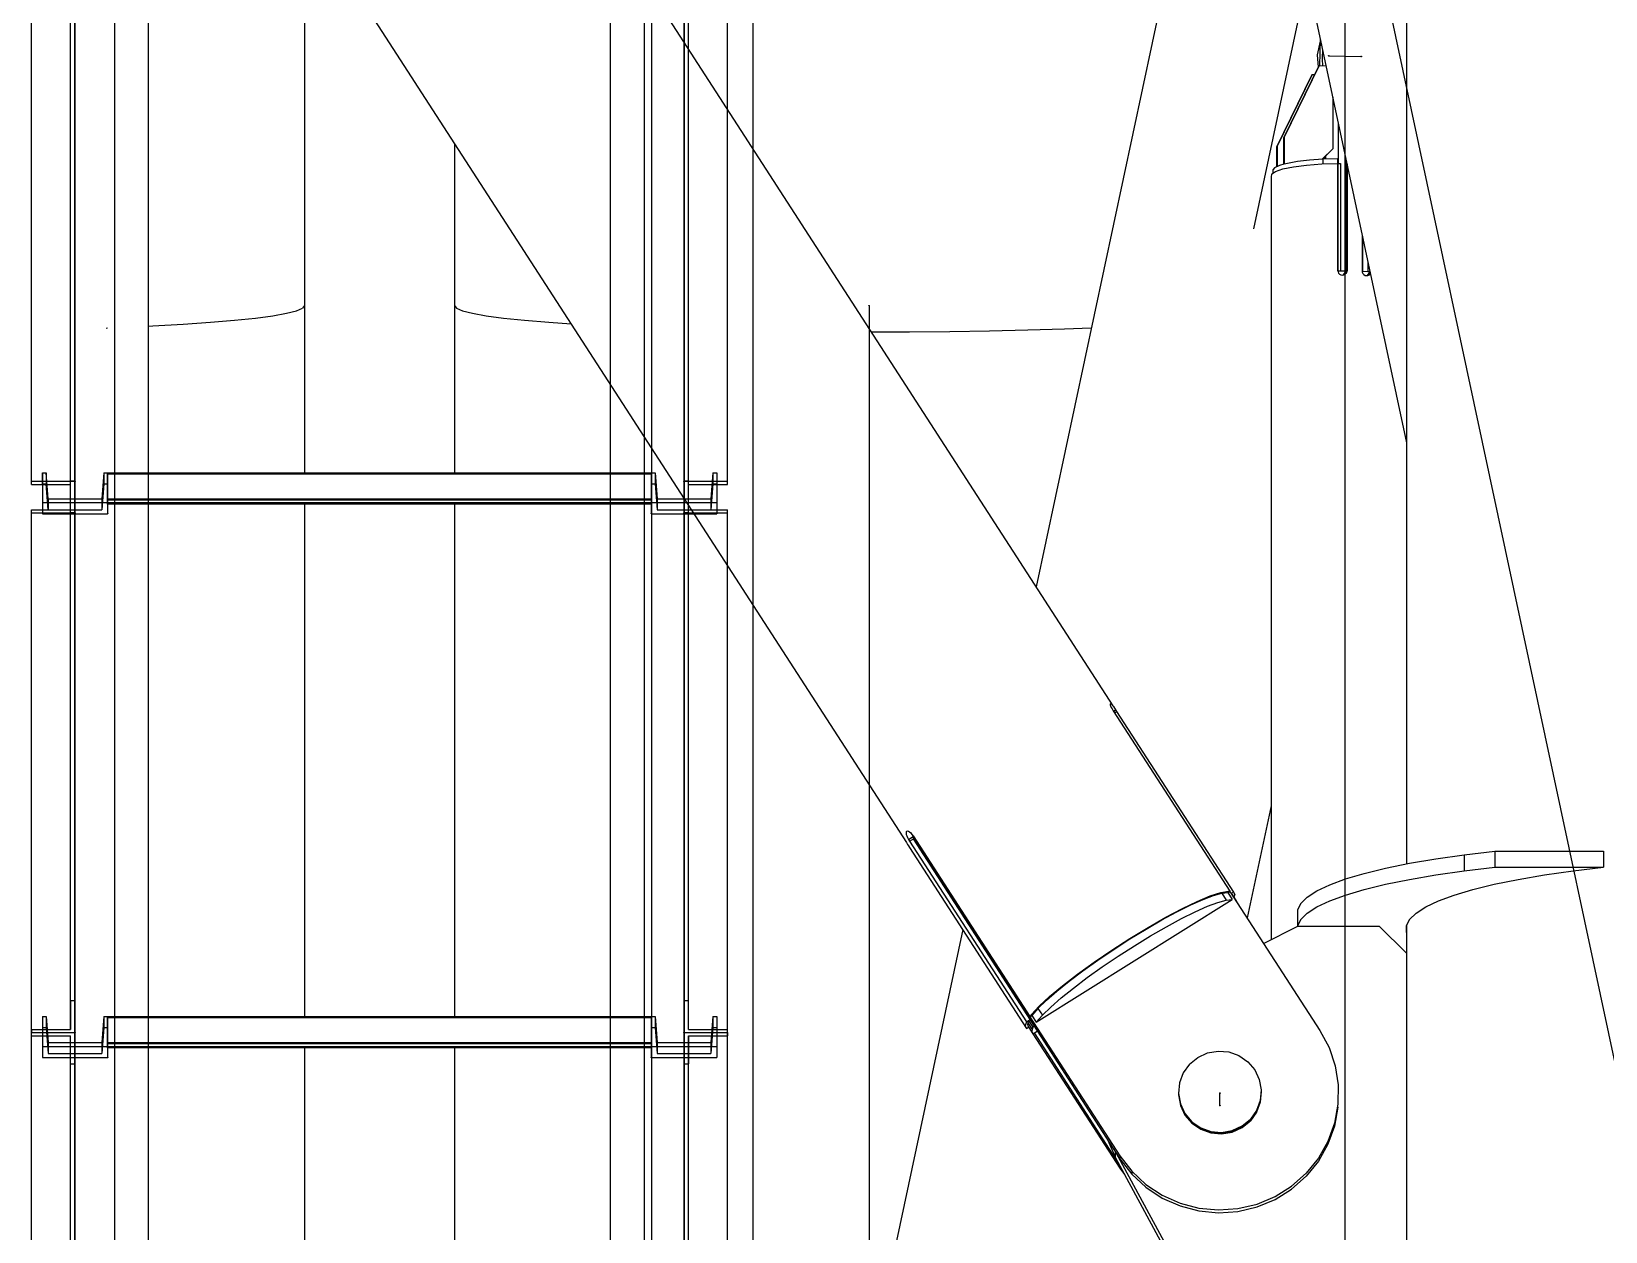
# Model space of a CAD drawing. Header units: millimetres. Extents: x 150209.93 to 150215.05, y 136675.65 to 136679.93.
# Drawn here: x 150213.5487 to 150213.6065, y 136678.9723 to 136679.0164 of the extents above; entities that cross this region are included whole.
import ezdxf

# ---------------------------------------------------------------- set-up
doc = ezdxf.new("R2010")
doc.units = ezdxf.units.MM
doc.header["$LTSCALE"] = 0.25
for name, pattern in [('CENTER', [50.8, 31.75, -6.35, 6.35, -6.35]), ('XKITLINE00', [0]), ('XKITLINE02', [4, 2, -2]), ('XKITLINE03', [6, 3, -1, 1, -1])]:
    doc.linetypes.add(name, pattern=pattern)

# ---------------------------------------------------------------- blocks, each defined once
blk = doc.blocks.new('çatıı')
at = {"color": 8, "linetype": 'CENTER'}
for p, q in [((23255, 18543.85), (23255, 16877.2)), ((22900, 17380.27), (23430, 16560.27)), ((23430, 17380.27), (23255, 16560.27)), ((23342.5, 16970.27), (23342.5, 16150.27)), ((23342.5, 16970.27), (23430, 16560.27)), ((23339.52, 16923.15), (23345.47, 16923.02)), ((23255, 16877.2), (23255, 15209.12)), ((23319.5, 16730.1), (23319.5, 16732.38))]:
    blk.add_line(p, q, dxfattribs=at)
at = {"color": 8, "linetype": 'XKITLINE00'}
for p, q in [((23353.8, 17344.48), (23353.8, 16774.54)), ((23068.14, 17162.09), (23299.82, 16803.64)), ((23030.17, 17136.91), (23261.85, 16778.46)), ((23313.17, 16954.24), (23285.69, 16825.5)), ((23151.2, 16940.74), (23151.2, 16877.2)), ((23336.35, 16933.73), (23353.8, 16851.98)), ((23337.94, 16925.85), (23337.4, 16923.31)), ((23337.95, 16926.21), (23337.85, 16923.71)), ((23338.38, 16924.23), (23338.35, 16923.73)), ((23337.76, 16921.36), (23331.31, 16908.19)), ((23337.4, 16923.31), (23337.55, 16921.03)), ((23337.76, 16921.36), (23337.63, 16921.19)), ((23337.76, 16921.36), (23339, 16921.33)), ((23337.85, 16923.71), (23337.82, 16921.36)), ((23338.33, 16923.19), (23338.32, 16922.65)), ((23338.32, 16922.65), (23338.33, 16922.13)), ((23338.35, 16923.73), (23338.33, 16923.19)), ((23338.33, 16922.13), (23338.35, 16921.64)), ((23338.35, 16921.64), (23338.37, 16921.34)), ((23336.33, 16919.53), (23329.88, 16906.36)), ((23336.46, 16919.7), (23330.01, 16906.53)), ((23337.63, 16921.19), (23331.18, 16908.02)), ((23336.46, 16919.7), (23336.33, 16919.53)), ((23336.46, 16919.7), (23336.89, 16919.69)), ((23340.24, 16915.51), (23340.24, 16906.02)), ((23341.23, 16910.87), (23341.23, 16903.34)), ((23178.8, 16907.02), (23178.8, 16877.2)), ((23331.31, 16908.19), (23331.18, 16908.02)), ((23331.18, 16908.02), (23331.18, 16903.22)), ((23331.31, 16908.19), (23331.31, 16903.26)), ((23330.01, 16906.53), (23329.88, 16906.36)), ((23329.88, 16906.36), (23329.88, 16902.73)), ((23330.01, 16906.53), (23330.01, 16902.79)), ((23333.74, 16903.75), (23335.96, 16904.02)), ((23335.96, 16904.02), (23338.44, 16904.2)), ((23338.36, 16904.19), (23340.24, 16906.02)), ((23338.4, 16904.19), (23340.11, 16905.86)), ((23338.44, 16904.2), (23341.1, 16904.29)), ((23338.44, 16904.2), (23338.44, 16903.28)), ((23338.78, 16904.21), (23338.93, 16904.36)), ((23338.93, 16904.36), (23338.82, 16904.21)), ((23338.93, 16904.72), (23338.93, 16904.36)), ((23340.24, 16906.02), (23340.11, 16905.86)), ((23341.1, 16904.29), (23341.1, 16903.37)), ((23328.96, 16901.4), (23328.91, 16900.88)), ((23328.96, 16901.4), (23329.7, 16901.89)), ((23329.6, 16902.6), (23329.25, 16902.15)), ((23329.25, 16902.15), (23329.25, 16901.59)), ((23329.6, 16902.6), (23330.5, 16903.03)), ((23329.7, 16901.89), (23331.07, 16902.35)), ((23330.5, 16903.03), (23331.31, 16903.25)), ((23331.07, 16902.35), (23333.02, 16902.75)), ((23331.31, 16903.26), (23331.31, 16903.25)), ((23331.31, 16903.26), (23331.33, 16903.26)), ((23331.33, 16903.26), (23331.9, 16903.42)), ((23331.9, 16903.42), (23333.74, 16903.75)), ((23333.02, 16902.75), (23335.45, 16903.06)), ((23335.45, 16903.06), (23338.23, 16903.27)), ((23338.23, 16903.27), (23341.15, 16903.37)), ((23341.15, 16903.37), (23341.15, 16883.66)), ((23341.23, 16903.34), (23341.19, 16903.3)), ((23341.19, 16903.3), (23341.68, 16903.33)), ((23341.19, 16903.3), (23341.19, 16883.58)), ((23341.23, 16903.34), (23341.68, 16903.33)), ((23341.68, 16903.33), (23341.68, 16883.61)), ((23342.71, 16903.9), (23342.71, 16883.59)), ((23342.82, 16903.32), (23342.71, 16903.18)), ((23342.84, 16903.33), (23342.79, 16903.27)), ((23342.79, 16903.27), (23342.79, 16883.55)), ((23342.87, 16903.2), (23342.87, 16883.65)), ((23328.91, 16900.88), (23328.91, 16760.61)), ((23342.79, 16899.67), (23342.71, 16899.58)), ((23345.64, 16890.19), (23345.64, 16883.59)), ((23345.69, 16889.96), (23345.69, 16883.52)), ((23346.73, 16885.09), (23346.73, 16883.5)), ((23341.15, 16883.66), (23341.22, 16883.4)), ((23341.19, 16883.58), (23341.18, 16883.56)), ((23341.19, 16883.58), (23341.68, 16883.61)), ((23341.22, 16883.4), (23341.32, 16883.17)), ((23341.32, 16883.17), (23341.51, 16882.98)), ((23341.51, 16882.98), (23341.75, 16882.86)), ((23341.68, 16883.61), (23342.71, 16883.59)), ((23341.75, 16882.86), (23342.01, 16882.82)), ((23342.01, 16882.82), (23342.27, 16882.86)), ((23342.71, 16883.59), (23342.12, 16882.83)), ((23342.2, 16882.94), (23342.2, 16882.85)), ((23342.27, 16882.86), (23342.51, 16882.98)), ((23342.28, 16883.03), (23342.28, 16882.86)), ((23342.51, 16882.98), (23342.7, 16883.16)), ((23342.75, 16883.29), (23342.65, 16883.11)), ((23342.82, 16883.39), (23342.7, 16883.16)), ((23342.79, 16883.55), (23342.75, 16883.29)), ((23342.82, 16883.39), (23342.75, 16883.29)), ((23342.87, 16883.65), (23342.79, 16883.55)), ((23342.87, 16883.65), (23342.82, 16883.39)), ((23345.64, 16883.59), (23345.68, 16883.33)), ((23345.69, 16883.52), (23345.66, 16883.48)), ((23345.68, 16883.33), (23345.8, 16883.09)), ((23345.69, 16883.52), (23346.73, 16883.5)), ((23345.8, 16883.09), (23345.98, 16882.9)), ((23345.98, 16882.9), (23346.21, 16882.77)), ((23346.21, 16882.77), (23346.47, 16882.72)), ((23346.47, 16882.72), (23346.73, 16882.75)), ((23347.09, 16883.39), (23346.58, 16882.73)), ((23346.73, 16883.5), (23347.08, 16883.46)), ((23346.73, 16882.75), (23346.96, 16882.86)), ((23346.96, 16882.86), (23347.12, 16883.02)), ((23347.15, 16883.11), (23347.09, 16882.98)), ((23347.16, 16883.07), (23347.14, 16883.04)), ((23142.2, 16874.92), (23145.39, 16875.35)), ((23142.2, 16874.92), (23145.39, 16875.35)), ((23145.39, 16875.35), (23147.91, 16875.8)), ((23145.39, 16875.35), (23147.91, 16875.8)), ((23147.91, 16875.8), (23149.73, 16876.26)), ((23147.91, 16875.8), (23149.73, 16876.25)), ((23149.73, 16876.25), (23150.83, 16876.72)), ((23149.73, 16876.26), (23150.83, 16876.72)), ((23151.2, 16877.2), (23150.83, 16876.72)), ((23151.2, 16877.2), (23150.83, 16876.72)), ((23151.2, 16877.2), (23151.2, 16846.48)), ((23178.8, 16877.2), (23179.16, 16876.72)), ((23178.8, 16877.2), (23178.8, 16846.48)), ((23178.8, 16877.2), (23179.16, 16876.72)), ((23179.16, 16876.72), (23180.26, 16876.25)), ((23179.16, 16876.72), (23180.26, 16876.26)), ((23180.26, 16876.26), (23182.08, 16875.8)), ((23180.26, 16876.25), (23182.08, 16875.8)), ((23182.08, 16875.8), (23184.6, 16875.35)), ((23182.08, 16875.8), (23184.6, 16875.35)), ((23184.6, 16875.35), (23187.79, 16874.92)), ((23184.6, 16875.35), (23187.79, 16874.92)), ((23114.71, 16873.08), (23115, 16873.1)), ((23114.71, 16873.09), (23115, 16873.1)), ((23122.5, 16873.43), (23123.34, 16873.47)), ((23123.34, 16873.47), (23128.88, 16873.78)), ((23128.88, 16873.78), (23133.9, 16874.14)), ((23128.88, 16873.78), (23133.9, 16874.14)), ((23133.9, 16874.14), (23138.35, 16874.52)), ((23133.9, 16874.14), (23138.35, 16874.52)), ((23138.35, 16874.52), (23142.2, 16874.92)), ((23138.35, 16874.52), (23142.2, 16874.92)), ((23187.79, 16874.92), (23191.64, 16874.52)), ((23187.79, 16874.92), (23191.64, 16874.52)), ((23191.64, 16874.52), (23196.09, 16874.14)), ((23191.64, 16874.52), (23196.09, 16874.14)), ((23196.09, 16874.14), (23200.24, 16873.85)), ((23196.09, 16874.14), (23200.24, 16873.85)), ((23255.4, 16872.37), (23262.46, 16872.39)), ((23255.4, 16872.37), (23262.46, 16872.39)), ((23262.46, 16872.39), (23269.86, 16872.46)), ((23262.46, 16872.39), (23269.86, 16872.46)), ((23269.86, 16872.46), (23277.12, 16872.58)), ((23269.86, 16872.46), (23277.12, 16872.58)), ((23277.12, 16872.58), (23284.16, 16872.74)), ((23277.12, 16872.58), (23284.16, 16872.74)), ((23284.16, 16872.74), (23290.92, 16872.94)), ((23284.16, 16872.74), (23290.92, 16872.94)), ((23290.92, 16872.94), (23295.86, 16873.13)), ((23290.92, 16872.94), (23295.86, 16873.13)), ((23151.2, 16840.76), (23151.2, 16746.49)), ((23178.8, 16840.76), (23178.8, 16746.49)), ((23299.34, 16803.99), (23299.31, 16803.93)), ((23299.31, 16803.93), (23299.33, 16803.79)), ((23299.33, 16803.79), (23299.4, 16803.59)), ((23299.34, 16803.99), (23299.43, 16803.98)), ((23299.4, 16803.59), (23299.52, 16803.33)), ((23299.43, 16803.98), (23299.56, 16803.89)), ((23299.52, 16803.33), (23299.68, 16803.04)), ((23299.56, 16803.89), (23299.74, 16803.73)), ((23299.68, 16803.04), (23299.88, 16802.72)), ((23299.74, 16803.73), (23299.82, 16803.64)), ((23299.82, 16803.64), (23299.91, 16803.49)), ((23299.88, 16802.72), (23321.35, 16769.5)), ((23299.91, 16803.49), (23300.1, 16803.2)), ((23299.93, 16802.65), (23300.3, 16802.88)), ((23300.1, 16803.2), (23300.3, 16802.88)), ((23300.3, 16802.88), (23300.51, 16802.56)), ((23300.13, 16802.32), (23300.51, 16802.56)), ((23300.51, 16802.56), (23321.99, 16769.34)), ((23328.91, 16785.21), (23324.51, 16764.6)), ((23261.84, 16780.43), (23261.8, 16780.24)), ((23261.8, 16780.24), (23261.82, 16779.98)), ((23261.82, 16779.98), (23261.85, 16779.85)), ((23261.93, 16780.55), (23261.84, 16780.43)), ((23261.85, 16779.85), (23261.92, 16779.69)), ((23261.92, 16779.69), (23262.07, 16779.38)), ((23261.93, 16780.55), (23262.06, 16780.6)), ((23262.06, 16780.6), (23262.23, 16780.56)), ((23262.23, 16780.56), (23262.44, 16780.43)), ((23262.26, 16779.05), (23263.1, 16779.58)), ((23262.44, 16780.43), (23262.66, 16780.24)), ((23262.66, 16780.24), (23262.88, 16779.98)), ((23262.88, 16779.98), (23263.1, 16779.68)), ((23262.92, 16779.91), (23263.1, 16779.58)), ((23263.09, 16779.45), (23263.19, 16779.54)), ((23263.1, 16779.68), (23284.57, 16746.46)), ((23263.1, 16779.58), (23263.15, 16779.5)), ((23261.82, 16778.54), (23261.85, 16778.46)), ((23261.85, 16778.46), (23261.92, 16778.36)), ((23261.92, 16778.36), (23262.07, 16778.12)), ((23262.07, 16779.38), (23262.26, 16779.05)), ((23262.07, 16778.12), (23262.26, 16777.84)), ((23262.26, 16779.05), (23262.46, 16778.72)), ((23262.26, 16777.84), (23262.28, 16777.85)), ((23262.26, 16777.84), (23262.46, 16777.53)), ((23262.46, 16778.72), (23263.09, 16779.12)), ((23262.46, 16778.72), (23283.93, 16745.5)), ((23262.46, 16777.53), (23262.48, 16777.54)), ((23262.46, 16777.53), (23283.93, 16744.3)), ((23263.09, 16779.45), (23284.57, 16746.23)), ((23263.09, 16779.45), (23263.09, 16779.14)), ((23263.09, 16779.14), (23301.1, 16720.33)), ((23364.44, 16776.23), (23370.04, 16776.9)), ((23370.04, 16776.9), (23370.04, 16773.94)), ((23370.04, 16776.9), (23390.04, 16776.9)), ((23390.04, 16776.9), (23390.04, 16773.94)), ((23346.02, 16772.79), (23349.95, 16773.75)), ((23349.95, 16773.75), (23354.36, 16774.65)), ((23354.36, 16774.65), (23359.2, 16775.48)), ((23359.2, 16775.48), (23364.44, 16776.23)), ((23364.44, 16776.23), (23364.44, 16773.28)), ((23364.44, 16773.28), (23370.04, 16773.94)), ((23370.04, 16773.94), (23390.04, 16773.94)), ((23384.44, 16773.28), (23390.04, 16773.94)), ((23339.69, 16770.7), (23342.59, 16771.77)), ((23342.59, 16771.77), (23346.02, 16772.79)), ((23349.95, 16770.8), (23354.36, 16771.7)), ((23354.36, 16771.7), (23359.2, 16772.53)), ((23359.2, 16772.53), (23364.44, 16773.28)), ((23369.95, 16770.8), (23374.36, 16771.7)), ((23374.36, 16771.7), (23379.2, 16772.53)), ((23379.2, 16772.53), (23384.44, 16773.28)), ((23285.75, 16745.45), (23321.78, 16768.02)), ((23314.15, 16766.99), (23316.41, 16767.99)), ((23315.35, 16767.65), (23317.73, 16768.65)), ((23316.41, 16767.99), (23318.33, 16768.72)), ((23317.73, 16768.65), (23319.66, 16769.28)), ((23318.33, 16768.72), (23319.87, 16769.15)), ((23319.66, 16769.28), (23321.08, 16769.54)), ((23319.87, 16769.15), (23320.98, 16769.26)), ((23319.87, 16769.15), (23320.67, 16767.9)), ((23320.67, 16767.9), (23321.78, 16768.02)), ((23320.98, 16769.26), (23321.35, 16769.5)), ((23320.98, 16769.25), (23321.35, 16769.48)), ((23320.98, 16769.26), (23321.78, 16768.02)), ((23321.08, 16769.54), (23321.35, 16769.5)), ((23321.25, 16769.43), (23321.25, 16769.42)), ((23321.35, 16769.48), (23337.89, 16743.9)), ((23321.6, 16769.09), (23321.99, 16769.34)), ((23321.63, 16769.05), (23321.76, 16768.9)), ((23321.76, 16768.9), (23322.57, 16767.65)), ((23321.99, 16769.34), (23322.24, 16768.9)), ((23322.24, 16768.9), (23322.08, 16768.41)), ((23334.37, 16767.27), (23335.56, 16768.44)), ((23335.56, 16768.44), (23337.34, 16769.58)), ((23337.34, 16769.58), (23339.69, 16770.7)), ((23339.69, 16767.74), (23342.59, 16768.81)), ((23342.59, 16768.81), (23346.02, 16769.84)), ((23346.02, 16769.84), (23349.95, 16770.8)), ((23359.69, 16767.74), (23362.59, 16768.81)), ((23362.59, 16768.81), (23366.02, 16769.84)), ((23366.02, 16769.84), (23369.95, 16770.8)), ((23308.85, 16764.23), (23311.61, 16765.72)), ((23309.55, 16764.72), (23312.6, 16766.33)), ((23311.61, 16765.72), (23314.15, 16766.99)), ((23312.42, 16764.48), (23314.96, 16765.74)), ((23312.6, 16766.33), (23315.35, 16767.65)), ((23314.96, 16765.74), (23317.22, 16766.75)), ((23317.22, 16766.75), (23319.14, 16767.47)), ((23319.14, 16767.47), (23320.67, 16767.9)), ((23322.44, 16767.81), (23322.57, 16767.65)), ((23322.57, 16767.65), (23322.58, 16767.58)), ((23334.37, 16767.27), (23333.77, 16766.09)), ((23333.77, 16766.09), (23333.77, 16763.14)), ((23334.37, 16764.32), (23335.56, 16765.49)), ((23335.56, 16765.49), (23337.34, 16766.63)), ((23337.34, 16766.63), (23339.69, 16767.74)), ((23354.37, 16764.32), (23355.56, 16765.49)), ((23355.56, 16765.49), (23357.34, 16766.63)), ((23357.34, 16766.63), (23359.69, 16767.74)), ((23272.24, 16762.45), (23250.89, 16662.44)), ((23302.96, 16760.83), (23306.31, 16762.86)), ((23302.96, 16760.74), (23305.94, 16762.56)), ((23305.94, 16762.56), (23308.85, 16764.23)), ((23306.31, 16762.86), (23309.55, 16764.72)), ((23306.75, 16761.31), (23309.66, 16762.99)), ((23309.66, 16762.99), (23312.42, 16764.48)), ((23327.53, 16759.92), (23333.8, 16763.07)), ((23334.37, 16764.32), (23333.77, 16763.14)), ((23333.77, 16763.14), (23333.77, 16763.06)), ((23333.8, 16763.07), (23348.8, 16763.07)), ((23348.8, 16763.07), (23353.8, 16758.15)), ((23354.37, 16764.32), (23353.77, 16763.14)), ((23353.77, 16763.14), (23353.77, 16761.95)), ((23353.8, 16763.19), (23353.8, 16758.15)), ((23299.61, 16758.67), (23302.96, 16760.83)), ((23299.98, 16758.82), (23302.96, 16760.74)), ((23300.78, 16757.58), (23303.77, 16759.49)), ((23303.77, 16759.49), (23306.75, 16761.31)), ((23353.77, 16761.95), (23353.8, 16761.9)), ((23293.32, 16754.25), (23296.37, 16756.45)), ((23294.31, 16754.88), (23297.07, 16756.85)), ((23296.37, 16756.45), (23299.61, 16758.67)), ((23297.07, 16756.85), (23299.98, 16758.82)), ((23297.87, 16755.61), (23300.78, 16757.58)), ((23353.8, 16758.15), (23353.79, 16668.21)), ((23290.57, 16752.13), (23293.32, 16754.25)), ((23291.77, 16752.96), (23294.31, 16754.88)), ((23292.57, 16751.72), (23295.11, 16753.64)), ((23295.11, 16753.64), (23297.87, 16755.61)), ((23287.59, 16749.46), (23289.51, 16751.14)), ((23288.19, 16750.14), (23290.57, 16752.13)), ((23289.51, 16751.14), (23291.77, 16752.96)), ((23290.31, 16749.89), (23292.57, 16751.72)), ((23286.27, 16748.36), (23284.84, 16746.84)), ((23286.05, 16747.96), (23284.95, 16746.69)), ((23286.05, 16747.96), (23287.59, 16749.46)), ((23286.05, 16747.96), (23286.86, 16746.72)), ((23286.27, 16748.36), (23288.19, 16750.14)), ((23286.86, 16746.72), (23288.39, 16748.21)), ((23288.39, 16748.21), (23290.31, 16749.89)), ((23283.93, 16745.5), (23283.68, 16744.74)), ((23283.93, 16745.5), (23284.57, 16745.89)), ((23284.16, 16745.34), (23284.1, 16745.01)), ((23284.1, 16745.01), (23284.16, 16744.74)), ((23284.32, 16745.74), (23284.16, 16745.34)), ((23284.16, 16745.34), (23284.96, 16744.09)), ((23284.32, 16745.74), (23284.57, 16745.89)), ((23284.32, 16745.74), (23285.13, 16744.49)), ((23284.84, 16746.84), (23284.57, 16746.46)), ((23284.57, 16746.46), (23284.95, 16746.69)), ((23284.57, 16746.44), (23284.95, 16746.68)), ((23284.57, 16746.44), (23284.57, 16746.23)), ((23284.57, 16746.44), (23301.1, 16720.86)), ((23284.95, 16746.69), (23285.75, 16745.45)), ((23286.86, 16746.72), (23285.75, 16745.45)), ((23283.68, 16744.74), (23283.93, 16744.3)), ((23283.93, 16744.3), (23284.3, 16744.53)), ((23284.16, 16744.74), (23284.96, 16743.5)), ((23284.96, 16744.09), (23284.91, 16743.76)), ((23284.91, 16743.76), (23284.96, 16743.5)), ((23285.13, 16744.49), (23284.96, 16744.09)), ((23284.96, 16743.5), (23285.13, 16743.3)), ((23285.12, 16743.3), (23301.1, 16718.58)), ((23285.13, 16744.49), (23285.37, 16744.65)), ((23285.13, 16743.3), (23285.93, 16743.8)), ((23285.37, 16743.45), (23300.94, 16719.35)), ((23337.89, 16743.9), (23339.56, 16740.76)), ((23151.2, 16740.78), (23151.2, 16646.51)), ((23178.8, 16740.78), (23178.8, 16646.51)), ((23315.42, 16738.97), (23317.21, 16739.79)), ((23317.21, 16739.79), (23319.17, 16740.13)), ((23319.17, 16740.13), (23321.14, 16739.96)), ((23321.14, 16739.96), (23323.01, 16739.29)), ((23323.01, 16739.29), (23324.63, 16738.17)), ((23339.56, 16740.76), (23340.69, 16737.4)), ((23312.76, 16736.12), (23312.08, 16734.28)), ((23313.89, 16737.72), (23312.76, 16736.12)), ((23313.89, 16737.72), (23315.42, 16738.97)), ((23324.63, 16738.17), (23325.91, 16736.67)), ((23325.91, 16736.67), (23326.74, 16734.9)), ((23340.69, 16737.4), (23341.24, 16733.89)), ((23312.08, 16734.28), (23311.9, 16732.34)), ((23326.74, 16734.9), (23327.09, 16732.98)), ((23341.24, 16733.89), (23341.2, 16730.35)), ((23311.9, 16732.34), (23312.25, 16730.41)), ((23311.9, 16732.34), (23311.9, 16732.19)), ((23311.9, 16732.19), (23311.9, 16732.05)), ((23311.9, 16732.19), (23312.25, 16730.27)), ((23311.9, 16732.19), (23312.25, 16730.27)), ((23311.9, 16732.05), (23312.25, 16730.13)), ((23312.25, 16730.41), (23313.08, 16728.64)), ((23326.91, 16731.03), (23326.23, 16729.2)), ((23326.91, 16730.89), (23326.23, 16729.06)), ((23326.91, 16730.89), (23326.23, 16729.06)), ((23326.91, 16730.75), (23326.23, 16728.92)), ((23327.09, 16732.98), (23326.91, 16731.03)), ((23327.09, 16732.84), (23326.91, 16730.89)), ((23327.09, 16732.84), (23326.91, 16730.89)), ((23327.09, 16732.7), (23326.91, 16730.75)), ((23341.2, 16730.35), (23340.56, 16726.86)), ((23312.25, 16730.27), (23313.08, 16728.5)), ((23312.25, 16730.27), (23313.08, 16728.5)), ((23312.25, 16730.13), (23313.08, 16728.36)), ((23313.08, 16728.64), (23314.36, 16727.14)), ((23313.08, 16728.64), (23313.08, 16728.5)), ((23313.08, 16728.5), (23313.08, 16728.36)), ((23313.08, 16728.5), (23314.36, 16727)), ((23313.08, 16728.5), (23314.36, 16727)), ((23313.08, 16728.36), (23314.36, 16726.86)), ((23323.58, 16726.35), (23325.1, 16727.6)), ((23323.58, 16726.2), (23325.1, 16727.46)), ((23323.58, 16726.2), (23325.1, 16727.46)), ((23326.23, 16729.2), (23325.1, 16727.6)), ((23326.23, 16729.06), (23325.1, 16727.46)), ((23326.23, 16729.06), (23325.1, 16727.46)), ((23326.23, 16728.92), (23325.1, 16727.32)), ((23341.2, 16729.82), (23340.56, 16726.33)), ((23314.36, 16727.14), (23315.98, 16726.02)), ((23314.36, 16727), (23315.98, 16725.88)), ((23314.36, 16727), (23315.98, 16725.88)), ((23314.36, 16726.86), (23315.98, 16725.74)), ((23315.98, 16726.02), (23317.85, 16725.35)), ((23315.98, 16725.88), (23317.85, 16725.21)), ((23315.98, 16725.88), (23317.85, 16725.21)), ((23315.98, 16725.74), (23317.85, 16725.07)), ((23317.85, 16725.35), (23319.82, 16725.18)), ((23317.85, 16725.21), (23319.82, 16725.04)), ((23317.85, 16725.21), (23319.82, 16725.04)), ((23317.85, 16725.07), (23319.82, 16724.9)), ((23319.82, 16725.18), (23321.78, 16725.52)), ((23319.82, 16725.04), (23321.78, 16725.38)), ((23319.82, 16725.04), (23321.78, 16725.38)), ((23319.82, 16724.9), (23321.78, 16725.24)), ((23321.78, 16725.52), (23323.58, 16726.35)), ((23321.78, 16725.38), (23323.58, 16726.2)), ((23321.78, 16725.38), (23323.58, 16726.2)), ((23321.78, 16725.24), (23323.58, 16726.06)), ((23323.58, 16726.06), (23325.1, 16727.32)), ((23323.58, 16726.35), (23323.58, 16726.2)), ((23323.58, 16726.2), (23323.58, 16726.06)), ((23340.56, 16726.86), (23339.35, 16723.52)), ((23340.56, 16726.33), (23339.35, 16722.99)), ((23298.86, 16723.8), (23298.88, 16723.74)), ((23298.88, 16723.77), (23298.88, 16723.74)), ((23298.88, 16723.74), (23300.26, 16720.62)), ((23300.26, 16721.64), (23300.26, 16720.62)), ((23339.35, 16723.52), (23337.6, 16720.42)), ((23339.35, 16722.99), (23337.6, 16719.9)), ((23300.26, 16720.62), (23333.77, 16658.69)), ((23300.36, 16721.48), (23333.76, 16659.75)), ((23301.1, 16720.86), (23301.1, 16720.33)), ((23301.1, 16720.86), (23303.28, 16718.03)), ((23301.1, 16720.33), (23303.28, 16717.51)), ((23301.1, 16719.05), (23301.1, 16718.58)), ((23337.6, 16720.42), (23335.36, 16717.65)), ((23337.6, 16719.9), (23335.36, 16717.13)), ((23301.1, 16718.58), (23301.97, 16717.45)), ((23303.28, 16718.03), (23303.28, 16717.51)), ((23303.28, 16718.03), (23305.9, 16715.6)), ((23303.28, 16717.51), (23305.9, 16715.07)), ((23332.68, 16715.28), (23335.36, 16717.65)), ((23332.68, 16714.76), (23335.36, 16717.13)), ((23305.9, 16715.6), (23308.89, 16713.63)), ((23305.9, 16715.07), (23308.89, 16713.1)), ((23308.89, 16713.63), (23312.17, 16712.16)), ((23308.89, 16713.1), (23312.17, 16711.64)), ((23326.33, 16712), (23329.64, 16713.38)), ((23329.64, 16713.38), (23332.68, 16715.28)), ((23329.64, 16712.85), (23332.68, 16714.76)), ((23312.17, 16712.16), (23315.65, 16711.25)), ((23312.17, 16711.64), (23315.65, 16710.73)), ((23315.65, 16711.25), (23319.23, 16710.92)), ((23315.65, 16710.73), (23319.23, 16710.39)), ((23319.23, 16710.92), (23322.82, 16711.17)), ((23319.23, 16710.39), (23322.82, 16710.64)), ((23322.82, 16711.17), (23326.33, 16712)), ((23322.82, 16710.64), (23326.33, 16711.47)), ((23326.33, 16711.47), (23329.64, 16712.85))]:
    blk.add_line(p, q, dxfattribs=at)
at = {"color": 1, "linetype": 'XKITLINE03'}
for p, q in [((23109, 17151.1), (23109, 16086.72)), ((23115, 16090.89), (23115, 17151.06)), ((23214.97, 17151.06), (23215, 16090.89)), ((23220.98, 17151.1), (23220.98, 16086.72)), ((23109, 16844.9), (23109, 16943.49)), ((23220.98, 16943.49), (23220.98, 16844.9)), ((23115, 16840.98), (23115, 16838.94)), ((23115, 16840.76), (23214.98, 16840.76)), ((23214.98, 16838.94), (23214.98, 16840.98)), ((23109, 16743.53), (23109, 16839.09)), ((23220.98, 16839.09), (23220.98, 16743.53)), ((23109, 16644.93), (23109, 16743.53)), ((23220.98, 16743.53), (23220.98, 16644.94)), ((23115, 16740.99), (23115, 16738.96)), ((23115, 16740.78), (23214.98, 16740.78)), ((23214.98, 16738.96), (23214.98, 16740.99))]:
    blk.add_line(p, q, dxfattribs=at)
at = {"color": 116, "linetype": 'XKITLINE02', "true_color": 0x136734}
for p, q in [((23114.92, 16090.06), (23114.92, 17150.18)), ((23115, 16090.89), (23115, 17151.06)), ((23115, 16090.52), (23115, 17150.7)), ((23115.45, 16090.12), (23115.45, 17150.24)), ((23115.85, 16090.86), (23115.85, 17151.04)), ((23115.85, 16090.55), (23115.85, 17150.72)), ((23122.5, 16090.87), (23122.5, 17150.72)), ((23207.5, 16090.89), (23207.47, 17151.06)), ((23207.5, 16090.54), (23207.47, 17150.72)), ((23207.5, 16090.87), (23207.47, 17150.72)), ((23214.15, 16090.86), (23214.12, 17151.04)), ((23214.15, 16090.55), (23214.12, 17150.73)), ((23214.53, 16090.12), (23214.53, 17150.24)), ((23215, 16090.52), (23214.96, 17150.7)), ((23215, 16090.89), (23214.97, 17151.06)), ((23215.06, 16090.06), (23215.06, 17150.18)), ((23232.3, 16090.06), (23232.3, 17150.18)), ((23232.83, 16090.12), (23232.83, 17150.24)), ((23207.47, 16862.65), (23207.47, 16946.52)), ((23101, 16844.33), (23101, 16943.49)), ((23108.2, 16839.18), (23108.2, 16942.92)), ((23109, 16839.18), (23109, 16943.49)), ((23221.78, 16839.18), (23221.78, 16942.92)), ((23228.98, 16844.33), (23228.98, 16943.49)), ((23220.98, 16839.18), (23220.98, 16941.4)), ((23213.68, 16853.05), (23213.68, 16936.92)), ((23233.68, 16822.11), (23233.68, 16905.97)), ((23103, 16846.48), (23103.68, 16846.48)), ((23103, 16846.48), (23103, 16840.98)), ((23103, 16844.33), (23103, 16846.48)), ((23104.06, 16841.68), (23103.68, 16846.48)), ((23103.68, 16846.48), (23103.68, 16844.44)), ((23114.32, 16846.48), (23113.94, 16841.68)), ((23114.32, 16846.48), (23115, 16846.48)), ((23114.32, 16846.48), (23114.32, 16844.44)), ((23115, 16846.48), (23115, 16840.98)), ((23115, 16846.48), (23115, 16844.44)), ((23115, 16840.76), (23115, 16846.48)), ((23115, 16846.48), (23122.5, 16846.48)), ((23115, 16846.46), (23122.5, 16846.46)), ((23115, 16846.27), (23122.5, 16846.27)), ((23115, 16846.26), (23122.5, 16846.26)), ((23207.47, 16846.48), (23214.98, 16846.48)), ((23207.47, 16846.46), (23214.98, 16846.46)), ((23207.47, 16846.27), (23214.98, 16846.27)), ((23207.47, 16846.26), (23214.98, 16846.26)), ((23214.98, 16846.48), (23214.98, 16844.44)), ((23214.98, 16846.48), (23214.98, 16840.98)), ((23214.98, 16846.48), (23215.66, 16846.48)), ((23214.98, 16840.76), (23214.98, 16846.48)), ((23215.66, 16846.48), (23215.66, 16844.44)), ((23215.66, 16846.48), (23216.04, 16841.68)), ((23226.3, 16846.48), (23225.92, 16841.68)), ((23226.3, 16846.48), (23226.3, 16844.44)), ((23226.3, 16846.48), (23226.98, 16846.48)), ((23226.98, 16846.48), (23226.98, 16844.44)), ((23226.98, 16846.48), (23226.98, 16840.98)), ((23101, 16844.9), (23109, 16844.9)), ((23101, 16844.33), (23108.2, 16844.33)), ((23103, 16844.44), (23103.68, 16844.44)), ((23103, 16844.33), (23103, 16838.94)), ((23104.06, 16839.64), (23103.68, 16844.44)), ((23108.2, 16744.12), (23108.2, 16845)), ((23108.2, 16845), (23109, 16845)), ((23109, 16743.53), (23109, 16845)), ((23114.32, 16844.44), (23113.94, 16839.64)), ((23114.32, 16844.44), (23115, 16844.44)), ((23115, 16844.44), (23115, 16838.94)), ((23214.98, 16844.44), (23214.98, 16838.94)), ((23214.98, 16844.44), (23215.66, 16844.44)), ((23215.66, 16844.44), (23216.04, 16839.64)), ((23220.98, 16839.09), (23220.98, 16845)), ((23220.98, 16845), (23221.78, 16845)), ((23220.98, 16743.53), (23220.98, 16845)), ((23220.98, 16844.9), (23228.98, 16844.9)), ((23221.78, 16839.68), (23221.78, 16845)), ((23221.78, 16744.12), (23221.78, 16845)), ((23221.78, 16844.33), (23228.98, 16844.33)), ((23226.3, 16844.44), (23225.92, 16839.64)), ((23226.3, 16844.44), (23226.98, 16844.44)), ((23226.98, 16844.44), (23226.98, 16838.94)), ((23103, 16840.98), (23115, 16840.98)), ((23103, 16840.98), (23103, 16838.94)), ((23104.06, 16841.68), (23113.94, 16841.68)), ((23104.06, 16841.68), (23104.06, 16839.64)), ((23113.94, 16841.68), (23113.94, 16839.64)), ((23115, 16841.66), (23214.98, 16841.66)), ((23115, 16841.48), (23214.98, 16841.48)), ((23115, 16840.98), (23115, 16838.94)), ((23115, 16840.98), (23214.98, 16840.98)), ((23115, 16840.76), (23122.5, 16840.76)), ((23207.47, 16840.76), (23214.98, 16840.76)), ((23214.98, 16840.98), (23214.98, 16838.94)), ((23214.98, 16840.98), (23226.98, 16840.98)), ((23216.04, 16841.68), (23216.04, 16839.64)), ((23216.04, 16841.68), (23225.92, 16841.68)), ((23225.92, 16841.68), (23225.92, 16839.64)), ((23226.98, 16840.98), (23226.98, 16838.94)), ((23101, 16743.53), (23101, 16839.68)), ((23101, 16839.68), (23108.2, 16839.68)), ((23101, 16839.09), (23109, 16839.09)), ((23103, 16838.94), (23115, 16838.94)), ((23104.06, 16839.64), (23113.94, 16839.64)), ((23108.2, 16839.18), (23109, 16839.18)), ((23214.98, 16838.94), (23226.98, 16838.94)), ((23216.04, 16839.64), (23225.92, 16839.64)), ((23220.98, 16839.18), (23221.78, 16839.18)), ((23220.98, 16839.09), (23228.98, 16839.09)), ((23221.78, 16839.68), (23228.98, 16839.68)), ((23228.98, 16838.12), (23228.98, 16839.68)), ((23228.98, 16743.53), (23228.98, 16839.68)), ((23108.2, 16749.43), (23109, 16749.43)), ((23108.2, 16749.43), (23108.2, 16744.12)), ((23109, 16749.43), (23109, 16743.53)), ((23220.98, 16749.43), (23221.78, 16749.43)), ((23103, 16746.49), (23103.68, 16746.49)), ((23103, 16746.49), (23103, 16740.99)), ((23103, 16746.49), (23103, 16744.46)), ((23103.68, 16746.49), (23104.06, 16741.69)), ((23103.68, 16746.49), (23103.68, 16744.46)), ((23114.32, 16746.49), (23113.94, 16741.69)), ((23114.32, 16746.49), (23115, 16746.49)), ((23114.32, 16746.49), (23114.32, 16744.46)), ((23115, 16740.78), (23115, 16746.49)), ((23115, 16746.49), (23122.5, 16746.49)), ((23115, 16746.49), (23115, 16740.99)), ((23115, 16746.49), (23115, 16744.46)), ((23115, 16746.48), (23122.5, 16746.48)), ((23115, 16746.29), (23122.5, 16746.29)), ((23115, 16746.28), (23122.5, 16746.28)), ((23207.48, 16746.49), (23214.98, 16746.49)), ((23207.48, 16746.48), (23214.98, 16746.48)), ((23207.48, 16746.29), (23214.98, 16746.29)), ((23207.48, 16746.28), (23214.98, 16746.28)), ((23214.98, 16740.78), (23214.98, 16746.49)), ((23214.98, 16746.49), (23214.98, 16744.46)), ((23214.98, 16746.49), (23214.98, 16740.99)), ((23214.98, 16746.49), (23215.66, 16746.49)), ((23215.66, 16746.49), (23215.66, 16744.46)), ((23215.66, 16746.49), (23216.04, 16741.69)), ((23226.3, 16746.49), (23225.92, 16741.69)), ((23226.3, 16746.49), (23226.3, 16744.46)), ((23226.3, 16746.49), (23226.98, 16746.49)), ((23226.98, 16746.49), (23226.98, 16744.46)), ((23226.98, 16746.49), (23226.98, 16740.99)), ((23101, 16744.12), (23108.2, 16744.12)), ((23101, 16744.12), (23101, 16743.53)), ((23101, 16644.36), (23101, 16743.53)), ((23101, 16743.53), (23109, 16743.53)), ((23101, 16743.53), (23109, 16743.53)), ((23101, 16742.95), (23108.2, 16742.95)), ((23103, 16744.46), (23103.68, 16744.46)), ((23103, 16744.46), (23103, 16738.96)), ((23103.68, 16744.46), (23104.06, 16739.66)), ((23108.2, 16639.21), (23108.2, 16742.95)), ((23109, 16639.21), (23109, 16743.53)), ((23114.32, 16744.46), (23113.94, 16739.66)), ((23114.32, 16744.46), (23115, 16744.46)), ((23115, 16744.46), (23115, 16738.96)), ((23214.98, 16744.46), (23214.98, 16738.96)), ((23214.98, 16744.46), (23215.66, 16744.46)), ((23215.66, 16744.46), (23216.04, 16739.66)), ((23220.98, 16737.8), (23220.98, 16743.53)), ((23220.98, 16743.53), (23228.98, 16743.53)), ((23220.98, 16743.53), (23228.98, 16743.53)), ((23221.78, 16744.12), (23228.98, 16744.12)), ((23221.78, 16742.95), (23221.78, 16737.8)), ((23221.78, 16742.95), (23228.98, 16742.95)), ((23221.78, 16639.21), (23221.78, 16742.95)), ((23226.3, 16744.46), (23225.92, 16739.66)), ((23226.3, 16744.46), (23226.98, 16744.46)), ((23226.98, 16744.46), (23226.98, 16738.96)), ((23228.98, 16743.53), (23228.98, 16742.95)), ((23228.98, 16644.36), (23228.98, 16743.53)), ((23103, 16740.99), (23115, 16740.99)), ((23103, 16740.99), (23103, 16738.96)), ((23104.06, 16741.69), (23113.94, 16741.69)), ((23104.06, 16741.69), (23104.06, 16739.66)), ((23104.06, 16739.66), (23113.94, 16739.66)), ((23113.94, 16741.69), (23113.94, 16739.66)), ((23115, 16741.68), (23214.98, 16741.68)), ((23115, 16741.5), (23214.98, 16741.5)), ((23115, 16740.99), (23214.98, 16740.99)), ((23115, 16740.99), (23115, 16738.96)), ((23115, 16740.78), (23122.5, 16740.78)), ((23207.48, 16740.78), (23214.98, 16740.78)), ((23214.98, 16740.99), (23214.98, 16738.96)), ((23214.98, 16740.99), (23226.98, 16740.99)), ((23216.04, 16741.69), (23216.04, 16739.66)), ((23216.04, 16741.69), (23225.92, 16741.69)), ((23216.04, 16739.66), (23225.92, 16739.66)), ((23220.98, 16639.21), (23220.98, 16739.66)), ((23225.92, 16741.69), (23225.92, 16739.66)), ((23226.98, 16740.99), (23226.98, 16738.96)), ((23103, 16738.96), (23115, 16738.96)), ((23108.2, 16737.8), (23109, 16737.8)), ((23214.98, 16738.96), (23226.98, 16738.96)), ((23220.98, 16737.8), (23221.78, 16737.8))]:
    blk.add_line(p, q, dxfattribs=at)
at = {"color": 7, "linetype": 'XKITLINE00'}
for p, q in [((23233.68, 16905.97), (23233.68, 17150.17)), ((23116.3, 16583.12), (23116.3, 17003.71)), ((23122.5, 16583.12), (23122.5, 16994.12)), ((23207.48, 16583.12), (23207.47, 16862.65)), ((23213.68, 16583.12), (23213.68, 16853.05)), ((23122.5, 16846.48), (23207.47, 16846.48)), ((23122.5, 16846.46), (23207.47, 16846.46)), ((23122.5, 16846.27), (23207.47, 16846.27)), ((23122.5, 16846.26), (23207.47, 16846.26)), ((23122.5, 16840.76), (23207.47, 16840.76)), ((23233.68, 16583.12), (23233.68, 16822.11)), ((23122.5, 16746.49), (23207.48, 16746.49)), ((23122.5, 16746.48), (23207.48, 16746.48)), ((23122.5, 16746.29), (23207.48, 16746.29)), ((23122.5, 16746.28), (23207.48, 16746.28)), ((23122.5, 16740.78), (23207.48, 16740.78))]:
    blk.add_line(p, q, dxfattribs=at)
at = {"color": 8, "linetype": 'XKITLINE00'}
for centre in [(23339.52, 16923.15), (23345.47, 16923.02), (23255, 16877.2), (23255, 16877.2), (23319.5, 16732.38), (23319.5, 16730.1)]:
    blk.add_circle(centre, 0.05, dxfattribs=at)
at = {"color": 1, "linetype": 'XKITLINE00'}
for centre in [(23109, 16844.9), (23220.98, 16844.9), (23115, 16840.98), (23115, 16840.76), (23214.98, 16840.98), (23214.98, 16840.76), (23109, 16839.09), (23115, 16838.94), (23214.98, 16838.94), (23220.98, 16839.09), (23109, 16743.53), (23109, 16743.53), (23220.98, 16743.53), (23220.98, 16743.53), (23115, 16740.99), (23115, 16740.78), (23115, 16738.96), (23214.98, 16740.99), (23214.98, 16740.78), (23214.98, 16738.96)]:
    blk.add_circle(centre, 0.05, dxfattribs=at)

msp = doc.modelspace()

# ---------------------------------------------------------------- block references
at = {"xscale": 0.0002000170049888334, "yscale": 0.0002000170049888334, "zscale": 0.0002000170049888334}
msp.add_blockref('çatıı', (150208.928067, 136675.630592), dxfattribs=at)

doc.saveas('drawing.dxf')
